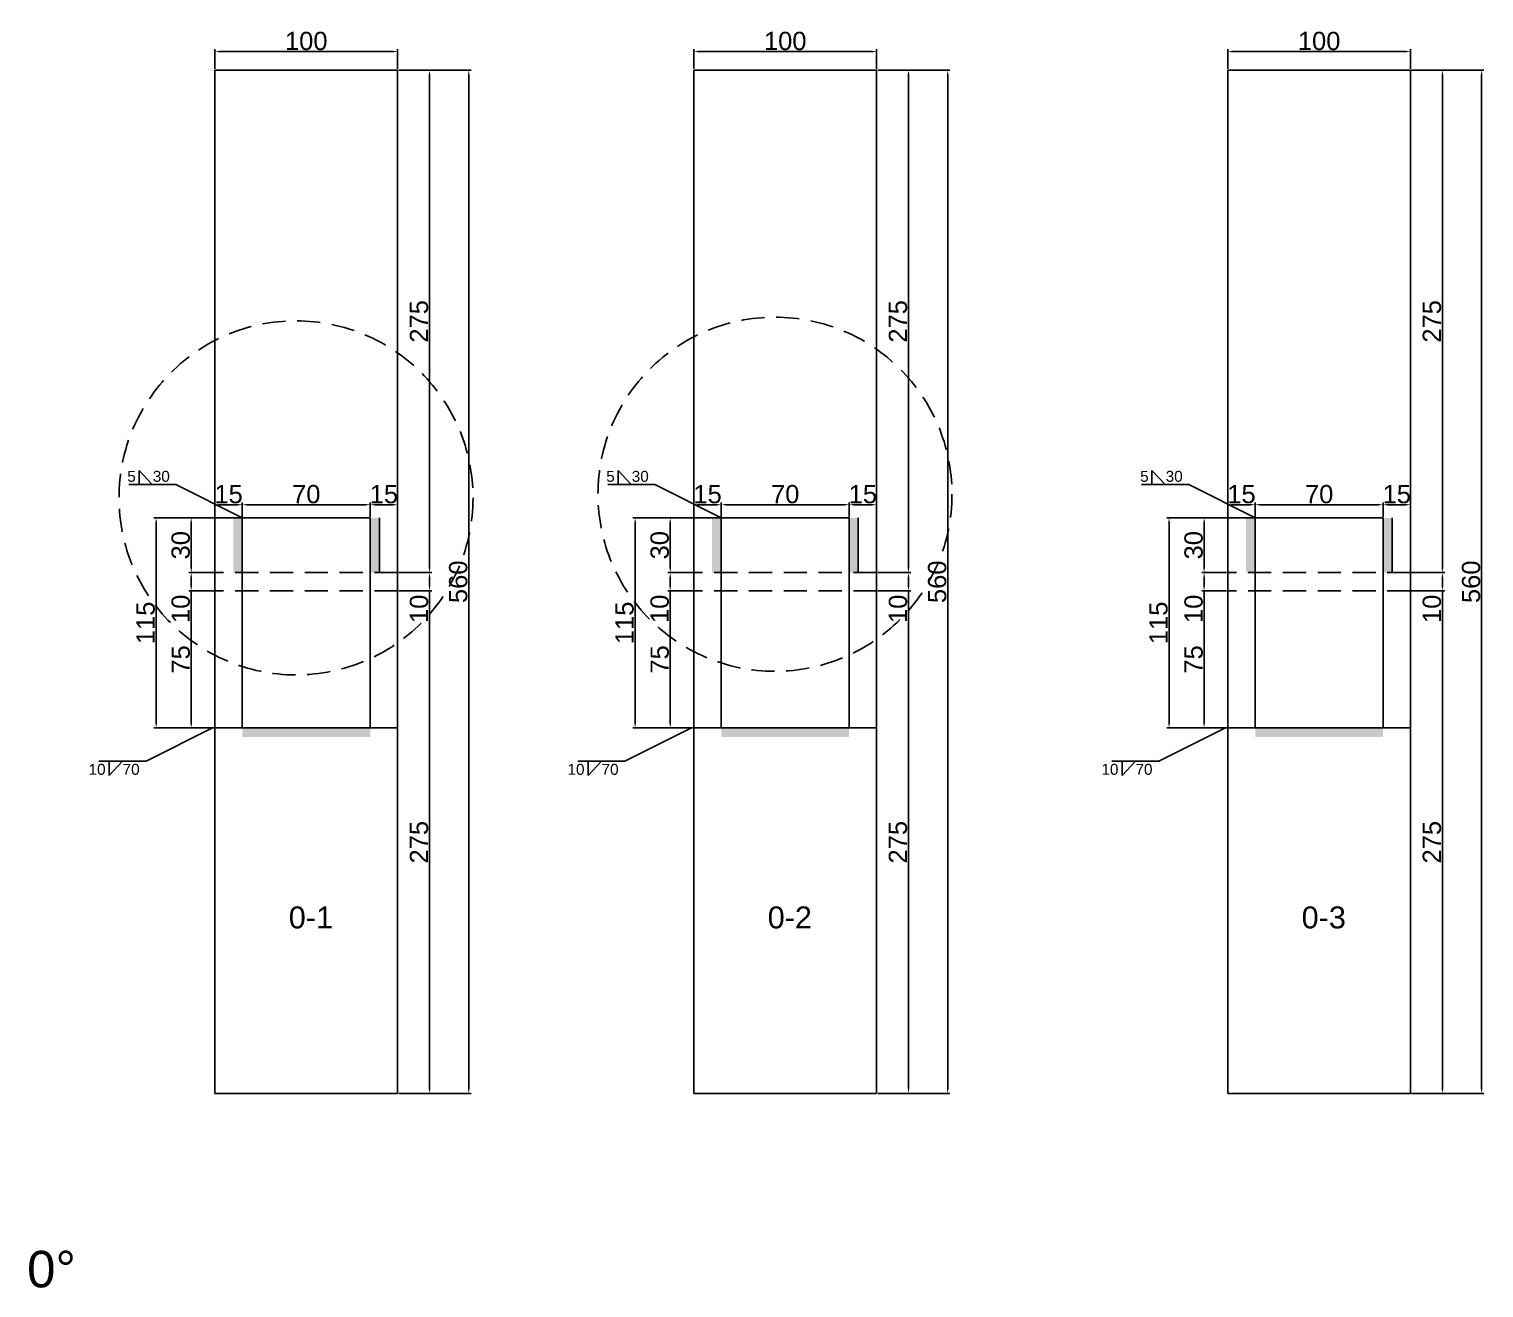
# Model space of a CAD drawing. Header units: millimetres. Extents: x 2042 to 9365, y 311 to 1128.
# Drawn here: x 8569 to 9365, y 311 to 1000 of the extents above; entities that cross this region are included whole.
import ezdxf

# ---------------------------------------------------------------- set-up
doc = ezdxf.new("R2010")
doc.units = ezdxf.units.MM
doc.linetypes.add('DASHED', pattern=[19.05, 12.7, -6.35])
for name, color, linetype in [('切平处', 3, 'DASHED'), ('尺寸标注', 6, 'Continuous'), ('标号', 4, 'Continuous'), ('焊缝', 250, 'Continuous')]:
    doc.layers.add(name, color=color, linetype=linetype)
doc.styles.get("Standard").update_dxf_attribs({"font": 'arial.ttf'})
doc.dimstyles.new('ISO-25-JHF', dxfattribs={"dimtxt": 10, "dimasz": 2.5, "dimexe": 1.25, "dimexo": 0.625, "dimtad": 1, "dimtxsty": 'Standard', "dimcen": 2.5, "dimadec": 0, "dimazin": 0, "dimtfac": 1, "dimtmove": 0, "dimatfit": 3, "dimfxl": 1, "dimarcsym": 0})

# ---------------------------------------------------------------- blocks, each defined once
blk = doc.blocks.new('*D203')
at = {"layer": 'Defpoints', "color": 0, "transparency": 16777216}
for p in [(8770.38, 987.56), (8670.38, 977.42), (8770.38, 977.42)]:
    blk.add_point(p, dxfattribs=at)
at = {"layer": '尺寸标注', "color": 0, "lineweight": -2, "transparency": 16777216}
for p, q in [((8670.38, 978.05), (8670.38, 988.81)), ((8672.88, 987.56), (8767.88, 987.56)), ((8770.38, 978.05), (8770.38, 988.81))]:
    blk.add_line(p, q, dxfattribs=at)
at = {"layer": '尺寸标注', "color": 0, "transparency": 16777216}
for points in [[(8672.88, 987.98), (8672.88, 987.14), (8670.38, 987.56)], [(8767.88, 987.98), (8767.88, 987.14), (8770.38, 987.56)]]:
    blk.add_solid(points, dxfattribs=at)
at = {"layer": '尺寸标注', "color": 0, "transparency": 16777216, "insert": (8720.38, 993.29), "char_height": 10, "attachment_point": 5}
blk.add_mtext('100', dxfattribs=at)
blk = doc.blocks.new('*D204')
at = {"layer": 'Defpoints', "color": 0, "transparency": 16777216}
for p in [(8770.38, 977.42), (8770.38, 702.42), (8787.86, 702.42)]:
    blk.add_point(p, dxfattribs=at)
at = {"layer": '尺寸标注', "color": 0, "lineweight": -2, "transparency": 16777216}
for p, q in [((8771, 977.42), (8789.11, 977.42)), ((8787.86, 974.92), (8787.86, 704.92)), ((8771, 702.42), (8789.11, 702.42))]:
    blk.add_line(p, q, dxfattribs=at)
at = {"layer": '尺寸标注', "color": 0, "transparency": 16777216}
for points in [[(8787.44, 974.92), (8788.27, 974.92), (8787.86, 977.42)], [(8787.44, 704.92), (8788.27, 704.92), (8787.86, 702.42)]]:
    blk.add_solid(points, dxfattribs=at)
at = {"layer": '尺寸标注', "color": 0, "transparency": 16777216, "insert": (8782.13, 839.92), "char_height": 10, "attachment_point": 5, "rotation": 90}
blk.add_mtext('275', dxfattribs=at)
blk = doc.blocks.new('*D205')
at = {"layer": 'Defpoints', "color": 0, "transparency": 16777216}
for p in [(8770.38, 702.42), (8770.38, 692.42), (8787.86, 692.42)]:
    blk.add_point(p, dxfattribs=at)
at = {"layer": '尺寸标注', "color": 0, "lineweight": -2, "transparency": 16777216}
for p, q in [((8771, 702.42), (8789.11, 702.42)), ((8787.86, 699.92), (8787.86, 694.92)), ((8771, 692.42), (8789.11, 692.42)), ((8787.86, 692.42), (8787.86, 675.32))]:
    blk.add_line(p, q, dxfattribs=at)
at = {"layer": '尺寸标注', "color": 0, "transparency": 16777216}
for points in [[(8787.44, 699.92), (8788.27, 699.92), (8787.86, 702.42)], [(8787.44, 694.92), (8788.27, 694.92), (8787.86, 692.42)]]:
    blk.add_solid(points, dxfattribs=at)
at = {"layer": '尺寸标注', "color": 0, "transparency": 16777216, "insert": (8782.13, 682.62), "char_height": 10, "attachment_point": 5, "rotation": 90}
blk.add_mtext('10', dxfattribs=at)
blk = doc.blocks.new('*D206')
at = {"layer": 'Defpoints', "color": 0, "transparency": 16777216}
for p in [(8770.38, 692.42), (8770.38, 417.42), (8787.86, 417.42)]:
    blk.add_point(p, dxfattribs=at)
at = {"layer": '尺寸标注', "color": 0, "lineweight": -2, "transparency": 16777216}
for p, q in [((8771, 692.42), (8789.11, 692.42)), ((8787.86, 689.92), (8787.86, 419.92)), ((8771, 417.42), (8789.11, 417.42))]:
    blk.add_line(p, q, dxfattribs=at)
at = {"layer": '尺寸标注', "color": 0, "transparency": 16777216}
for points in [[(8787.44, 689.92), (8788.27, 689.92), (8787.86, 692.42)], [(8787.44, 419.92), (8788.27, 419.92), (8787.86, 417.42)]]:
    blk.add_solid(points, dxfattribs=at)
at = {"layer": '尺寸标注', "color": 0, "transparency": 16777216, "insert": (8782.13, 554.92), "char_height": 10, "attachment_point": 5, "rotation": 90}
blk.add_mtext('275', dxfattribs=at)
blk = doc.blocks.new('*D170')
at = {"layer": 'Defpoints', "color": 0, "transparency": 16777216}
for p in [(8770.38, 977.42), (8770.38, 417.42), (8809.31, 417.42)]:
    blk.add_point(p, dxfattribs=at)
at = {"layer": '尺寸标注', "color": 0, "lineweight": -2, "transparency": 16777216}
for p, q in [((8771, 977.42), (8810.56, 977.42)), ((8809.31, 974.92), (8809.31, 419.92)), ((8771, 417.42), (8810.56, 417.42))]:
    blk.add_line(p, q, dxfattribs=at)
at = {"layer": '尺寸标注', "color": 0, "transparency": 16777216}
for points in [[(8808.89, 974.92), (8809.73, 974.92), (8809.31, 977.42)], [(8808.89, 419.92), (8809.73, 419.92), (8809.31, 417.42)]]:
    blk.add_solid(points, dxfattribs=at)
at = {"layer": '尺寸标注', "color": 0, "transparency": 16777216, "insert": (8803.58, 697.42), "char_height": 10, "attachment_point": 5, "rotation": 90}
blk.add_mtext('560', dxfattribs=at)
blk = doc.blocks.new('*D214')
at = {"layer": 'Defpoints', "color": 0, "transparency": 16777216}
for p in [(8638.22, 732.42), (8685.38, 732.42), (8685.38, 617.42)]:
    blk.add_point(p, dxfattribs=at)
at = {"layer": '尺寸标注', "color": 0, "lineweight": -2, "transparency": 16777216}
for p, q in [((8684.75, 732.42), (8636.97, 732.42)), ((8638.22, 619.92), (8638.22, 729.92)), ((8684.75, 617.42), (8636.97, 617.42))]:
    blk.add_line(p, q, dxfattribs=at)
at = {"layer": '尺寸标注', "color": 0, "transparency": 16777216}
for points in [[(8637.8, 729.92), (8638.64, 729.92), (8638.22, 732.42)], [(8637.8, 619.92), (8638.64, 619.92), (8638.22, 617.42)]]:
    blk.add_solid(points, dxfattribs=at)
at = {"layer": '尺寸标注', "color": 0, "transparency": 16777216, "insert": (8632.49, 674.92), "char_height": 10, "attachment_point": 5, "rotation": 90}
blk.add_mtext('115', dxfattribs=at)
blk = doc.blocks.new('*D172')
at = {"layer": 'Defpoints', "color": 0, "transparency": 16777216}
for p in [(8657.43, 732.42), (8670.38, 732.42), (8670.38, 702.42)]:
    blk.add_point(p, dxfattribs=at)
at = {"layer": '尺寸标注', "color": 0, "lineweight": -2, "transparency": 16777216}
for p, q in [((8669.75, 732.42), (8656.18, 732.42)), ((8657.43, 704.92), (8657.43, 729.92)), ((8669.75, 702.42), (8656.18, 702.42))]:
    blk.add_line(p, q, dxfattribs=at)
at = {"layer": '尺寸标注', "color": 0, "transparency": 16777216}
for points in [[(8657.01, 729.92), (8657.85, 729.92), (8657.43, 732.42)], [(8657.01, 704.92), (8657.85, 704.92), (8657.43, 702.42)]]:
    blk.add_solid(points, dxfattribs=at)
at = {"layer": '尺寸标注', "color": 0, "transparency": 16777216, "insert": (8651.69, 717.42), "char_height": 10, "attachment_point": 5, "rotation": 90}
blk.add_mtext('30', dxfattribs=at)
blk = doc.blocks.new('*D215')
at = {"layer": 'Defpoints', "color": 0, "transparency": 16777216}
for p in [(8685.38, 739.6), (8670.38, 732.42), (8685.38, 732.42)]:
    blk.add_point(p, dxfattribs=at)
at = {"layer": '尺寸标注', "color": 0, "lineweight": -2, "transparency": 16777216}
for p, q in [((8670.38, 733.05), (8670.38, 740.85)), ((8685.38, 733.05), (8685.38, 740.85)), ((8672.88, 739.6), (8682.88, 739.6))]:
    blk.add_line(p, q, dxfattribs=at)
at = {"layer": '尺寸标注', "color": 0, "transparency": 16777216}
for points in [[(8672.88, 740.01), (8672.88, 739.18), (8670.38, 739.6)], [(8682.88, 740.01), (8682.88, 739.18), (8685.38, 739.6)]]:
    blk.add_solid(points, dxfattribs=at)
at = {"layer": '尺寸标注', "color": 0, "transparency": 16777216, "insert": (8677.88, 745.33), "char_height": 10, "attachment_point": 5}
blk.add_mtext('15', dxfattribs=at)
blk = doc.blocks.new('*D216')
at = {"layer": 'Defpoints', "color": 0, "transparency": 16777216}
for p in [(8755.38, 739.6), (8685.38, 732.42), (8755.38, 732.42)]:
    blk.add_point(p, dxfattribs=at)
at = {"layer": '尺寸标注', "color": 0, "lineweight": -2, "transparency": 16777216}
for p, q in [((8685.38, 733.05), (8685.38, 740.85)), ((8755.38, 733.05), (8755.38, 740.85)), ((8687.88, 739.6), (8752.88, 739.6))]:
    blk.add_line(p, q, dxfattribs=at)
at = {"layer": '尺寸标注', "color": 0, "transparency": 16777216}
for points in [[(8687.88, 740.01), (8687.88, 739.18), (8685.38, 739.6)], [(8752.88, 740.01), (8752.88, 739.18), (8755.38, 739.6)]]:
    blk.add_solid(points, dxfattribs=at)
at = {"layer": '尺寸标注', "color": 0, "transparency": 16777216, "insert": (8720.38, 745.33), "char_height": 10, "attachment_point": 5}
blk.add_mtext('70', dxfattribs=at)
blk = doc.blocks.new('*D217')
at = {"layer": 'Defpoints', "color": 0, "transparency": 16777216}
for p in [(8770.38, 739.6), (8755.38, 732.42), (8770.38, 732.42)]:
    blk.add_point(p, dxfattribs=at)
at = {"layer": '尺寸标注', "color": 0, "lineweight": -2, "transparency": 16777216}
for p, q in [((8755.38, 733.05), (8755.38, 740.85)), ((8770.38, 733.05), (8770.38, 740.85)), ((8757.88, 739.6), (8767.88, 739.6))]:
    blk.add_line(p, q, dxfattribs=at)
at = {"layer": '尺寸标注', "color": 0, "transparency": 16777216}
for points in [[(8757.88, 740.01), (8757.88, 739.18), (8755.38, 739.6)], [(8767.88, 740.01), (8767.88, 739.18), (8770.38, 739.6)]]:
    blk.add_solid(points, dxfattribs=at)
at = {"layer": '尺寸标注', "color": 0, "transparency": 16777216, "insert": (8762.88, 745.33), "char_height": 10, "attachment_point": 5}
blk.add_mtext('15', dxfattribs=at)
blk = doc.blocks.new('*D218')
at = {"layer": 'Defpoints', "color": 0, "transparency": 16777216}
for p in [(8670.38, 702.42), (8657.43, 692.42), (8670.38, 692.42)]:
    blk.add_point(p, dxfattribs=at)
at = {"layer": '尺寸标注', "color": 0, "lineweight": -2, "transparency": 16777216}
for p, q in [((8669.75, 702.42), (8656.18, 702.42)), ((8657.43, 699.92), (8657.43, 694.92)), ((8669.75, 692.42), (8656.18, 692.42)), ((8657.43, 692.42), (8657.43, 675.32))]:
    blk.add_line(p, q, dxfattribs=at)
at = {"layer": '尺寸标注', "color": 0, "transparency": 16777216}
for points in [[(8657.01, 699.92), (8657.85, 699.92), (8657.43, 702.42)], [(8657.01, 694.92), (8657.85, 694.92), (8657.43, 692.42)]]:
    blk.add_solid(points, dxfattribs=at)
at = {"layer": '尺寸标注', "color": 0, "transparency": 16777216, "insert": (8651.7, 682.62), "char_height": 10, "attachment_point": 5, "rotation": 90}
blk.add_mtext('10', dxfattribs=at)
blk = doc.blocks.new('*D219')
at = {"layer": 'Defpoints', "color": 0, "transparency": 16777216}
for p in [(8670.38, 692.42), (8657.43, 617.42), (8670.38, 617.42)]:
    blk.add_point(p, dxfattribs=at)
at = {"layer": '尺寸标注', "color": 0, "lineweight": -2, "transparency": 16777216}
for p, q in [((8669.75, 692.42), (8656.18, 692.42)), ((8657.43, 689.92), (8657.43, 619.92)), ((8669.75, 617.42), (8656.18, 617.42))]:
    blk.add_line(p, q, dxfattribs=at)
at = {"layer": '尺寸标注', "color": 0, "transparency": 16777216}
for points in [[(8657.01, 689.92), (8657.85, 689.92), (8657.43, 692.42)], [(8657.01, 619.92), (8657.85, 619.92), (8657.43, 617.42)]]:
    blk.add_solid(points, dxfattribs=at)
at = {"layer": '尺寸标注', "color": 0, "transparency": 16777216, "insert": (8651.72, 654.92), "char_height": 10, "attachment_point": 5, "rotation": 90}
blk.add_mtext('75', dxfattribs=at)
blk = doc.blocks.new('*D274')
at = {"layer": 'Defpoints', "color": 0, "transparency": 16777216}
for p in [(9032.53, 987.56), (8932.53, 977.42), (9032.53, 977.42)]:
    blk.add_point(p, dxfattribs=at)
at = {"layer": '尺寸标注', "color": 0, "lineweight": -2, "transparency": 16777216}
for p, q in [((8932.53, 978.05), (8932.53, 988.81)), ((8935.03, 987.56), (9030.03, 987.56)), ((9032.53, 978.05), (9032.53, 988.81))]:
    blk.add_line(p, q, dxfattribs=at)
at = {"layer": '尺寸标注', "color": 0, "transparency": 16777216}
for points in [[(8935.03, 987.98), (8935.03, 987.14), (8932.53, 987.56)], [(9030.03, 987.98), (9030.03, 987.14), (9032.53, 987.56)]]:
    blk.add_solid(points, dxfattribs=at)
at = {"layer": '尺寸标注', "color": 0, "transparency": 16777216, "insert": (8982.53, 993.29), "char_height": 10, "attachment_point": 5}
blk.add_mtext('100', dxfattribs=at)
blk = doc.blocks.new('*D275')
at = {"layer": 'Defpoints', "color": 0, "transparency": 16777216}
for p in [(9032.53, 977.42), (9032.53, 702.42), (9050.01, 702.42)]:
    blk.add_point(p, dxfattribs=at)
at = {"layer": '尺寸标注', "color": 0, "lineweight": -2, "transparency": 16777216}
for p, q in [((9033.16, 977.42), (9051.26, 977.42)), ((9050.01, 974.92), (9050.01, 704.92)), ((9033.16, 702.42), (9051.26, 702.42))]:
    blk.add_line(p, q, dxfattribs=at)
at = {"layer": '尺寸标注', "color": 0, "transparency": 16777216}
for points in [[(9049.59, 974.92), (9050.43, 974.92), (9050.01, 977.42)], [(9049.59, 704.92), (9050.43, 704.92), (9050.01, 702.42)]]:
    blk.add_solid(points, dxfattribs=at)
at = {"layer": '尺寸标注', "color": 0, "transparency": 16777216, "insert": (9044.28, 839.92), "char_height": 10, "attachment_point": 5, "rotation": 90}
blk.add_mtext('275', dxfattribs=at)
blk = doc.blocks.new('*D276')
at = {"layer": 'Defpoints', "color": 0, "transparency": 16777216}
for p in [(9032.53, 702.42), (9032.53, 692.42), (9050.01, 692.42)]:
    blk.add_point(p, dxfattribs=at)
at = {"layer": '尺寸标注', "color": 0, "lineweight": -2, "transparency": 16777216}
for p, q in [((9033.16, 702.42), (9051.26, 702.42)), ((9050.01, 699.92), (9050.01, 694.92)), ((9033.16, 692.42), (9051.26, 692.42)), ((9050.01, 692.42), (9050.01, 675.32))]:
    blk.add_line(p, q, dxfattribs=at)
at = {"layer": '尺寸标注', "color": 0, "transparency": 16777216}
for points in [[(9049.59, 699.92), (9050.43, 699.92), (9050.01, 702.42)], [(9049.59, 694.92), (9050.43, 694.92), (9050.01, 692.42)]]:
    blk.add_solid(points, dxfattribs=at)
at = {"layer": '尺寸标注', "color": 0, "transparency": 16777216, "insert": (9044.28, 682.62), "char_height": 10, "attachment_point": 5, "rotation": 90}
blk.add_mtext('10', dxfattribs=at)
blk = doc.blocks.new('*D277')
at = {"layer": 'Defpoints', "color": 0, "transparency": 16777216}
for p in [(9032.53, 692.42), (9032.53, 417.42), (9050.01, 417.42)]:
    blk.add_point(p, dxfattribs=at)
at = {"layer": '尺寸标注', "color": 0, "lineweight": -2, "transparency": 16777216}
for p, q in [((9033.16, 692.42), (9051.26, 692.42)), ((9050.01, 689.92), (9050.01, 419.92)), ((9033.16, 417.42), (9051.26, 417.42))]:
    blk.add_line(p, q, dxfattribs=at)
at = {"layer": '尺寸标注', "color": 0, "transparency": 16777216}
for points in [[(9049.59, 689.92), (9050.43, 689.92), (9050.01, 692.42)], [(9049.59, 419.92), (9050.43, 419.92), (9050.01, 417.42)]]:
    blk.add_solid(points, dxfattribs=at)
at = {"layer": '尺寸标注', "color": 0, "transparency": 16777216, "insert": (9044.28, 554.92), "char_height": 10, "attachment_point": 5, "rotation": 90}
blk.add_mtext('275', dxfattribs=at)
blk = doc.blocks.new('*D272')
at = {"layer": 'Defpoints', "color": 0, "transparency": 16777216}
for p in [(9032.53, 977.42), (9032.53, 417.42), (9071.46, 417.42)]:
    blk.add_point(p, dxfattribs=at)
at = {"layer": '尺寸标注', "color": 0, "lineweight": -2, "transparency": 16777216}
for p, q in [((9033.16, 977.42), (9072.71, 977.42)), ((9071.46, 974.92), (9071.46, 419.92)), ((9033.16, 417.42), (9072.71, 417.42))]:
    blk.add_line(p, q, dxfattribs=at)
at = {"layer": '尺寸标注', "color": 0, "transparency": 16777216}
for points in [[(9071.04, 974.92), (9071.88, 974.92), (9071.46, 977.42)], [(9071.04, 419.92), (9071.88, 419.92), (9071.46, 417.42)]]:
    blk.add_solid(points, dxfattribs=at)
at = {"layer": '尺寸标注', "color": 0, "transparency": 16777216, "insert": (9065.73, 697.42), "char_height": 10, "attachment_point": 5, "rotation": 90}
blk.add_mtext('560', dxfattribs=at)
blk = doc.blocks.new('*D278')
at = {"layer": 'Defpoints', "color": 0, "transparency": 16777216}
for p in [(8900.37, 732.42), (8947.53, 732.42), (8947.53, 617.42)]:
    blk.add_point(p, dxfattribs=at)
at = {"layer": '尺寸标注', "color": 0, "lineweight": -2, "transparency": 16777216}
for p, q in [((8946.91, 732.42), (8899.12, 732.42)), ((8900.37, 619.92), (8900.37, 729.92)), ((8946.91, 617.42), (8899.12, 617.42))]:
    blk.add_line(p, q, dxfattribs=at)
at = {"layer": '尺寸标注', "color": 0, "transparency": 16777216}
for points in [[(8899.96, 729.92), (8900.79, 729.92), (8900.37, 732.42)], [(8899.96, 619.92), (8900.79, 619.92), (8900.37, 617.42)]]:
    blk.add_solid(points, dxfattribs=at)
at = {"layer": '尺寸标注', "color": 0, "transparency": 16777216, "insert": (8894.64, 674.92), "char_height": 10, "attachment_point": 5, "rotation": 90}
blk.add_mtext('115', dxfattribs=at)
blk = doc.blocks.new('*D273')
at = {"layer": 'Defpoints', "color": 0, "transparency": 16777216}
for p in [(8919.58, 732.42), (8932.53, 732.42), (8932.53, 702.42)]:
    blk.add_point(p, dxfattribs=at)
at = {"layer": '尺寸标注', "color": 0, "lineweight": -2, "transparency": 16777216}
for p, q in [((8931.91, 732.42), (8918.33, 732.42)), ((8919.58, 704.92), (8919.58, 729.92)), ((8931.91, 702.42), (8918.33, 702.42))]:
    blk.add_line(p, q, dxfattribs=at)
at = {"layer": '尺寸标注', "color": 0, "transparency": 16777216}
for points in [[(8919.16, 729.92), (8920, 729.92), (8919.58, 732.42)], [(8919.16, 704.92), (8920, 704.92), (8919.58, 702.42)]]:
    blk.add_solid(points, dxfattribs=at)
at = {"layer": '尺寸标注', "color": 0, "transparency": 16777216, "insert": (8913.85, 717.42), "char_height": 10, "attachment_point": 5, "rotation": 90}
blk.add_mtext('30', dxfattribs=at)
blk = doc.blocks.new('*D279')
at = {"layer": 'Defpoints', "color": 0, "transparency": 16777216}
for p in [(8947.53, 739.6), (8932.53, 732.42), (8947.53, 732.42)]:
    blk.add_point(p, dxfattribs=at)
at = {"layer": '尺寸标注', "color": 0, "lineweight": -2, "transparency": 16777216}
for p, q in [((8932.53, 733.05), (8932.53, 740.85)), ((8947.53, 733.05), (8947.53, 740.85)), ((8935.03, 739.6), (8945.03, 739.6))]:
    blk.add_line(p, q, dxfattribs=at)
at = {"layer": '尺寸标注', "color": 0, "transparency": 16777216}
for points in [[(8935.03, 740.01), (8935.03, 739.18), (8932.53, 739.6)], [(8945.03, 740.01), (8945.03, 739.18), (8947.53, 739.6)]]:
    blk.add_solid(points, dxfattribs=at)
at = {"layer": '尺寸标注', "color": 0, "transparency": 16777216, "insert": (8940.03, 745.33), "char_height": 10, "attachment_point": 5}
blk.add_mtext('15', dxfattribs=at)
blk = doc.blocks.new('*D280')
at = {"layer": 'Defpoints', "color": 0, "transparency": 16777216}
for p in [(9017.53, 739.6), (8947.53, 732.42), (9017.53, 732.42)]:
    blk.add_point(p, dxfattribs=at)
at = {"layer": '尺寸标注', "color": 0, "lineweight": -2, "transparency": 16777216}
for p, q in [((8947.53, 733.05), (8947.53, 740.85)), ((9017.53, 733.05), (9017.53, 740.85)), ((8950.03, 739.6), (9015.03, 739.6))]:
    blk.add_line(p, q, dxfattribs=at)
at = {"layer": '尺寸标注', "color": 0, "transparency": 16777216}
for points in [[(8950.03, 740.01), (8950.03, 739.18), (8947.53, 739.6)], [(9015.03, 740.01), (9015.03, 739.18), (9017.53, 739.6)]]:
    blk.add_solid(points, dxfattribs=at)
at = {"layer": '尺寸标注', "color": 0, "transparency": 16777216, "insert": (8982.53, 745.33), "char_height": 10, "attachment_point": 5}
blk.add_mtext('70', dxfattribs=at)
blk = doc.blocks.new('*D281')
at = {"layer": 'Defpoints', "color": 0, "transparency": 16777216}
for p in [(9032.53, 739.6), (9017.53, 732.42), (9032.53, 732.42)]:
    blk.add_point(p, dxfattribs=at)
at = {"layer": '尺寸标注', "color": 0, "lineweight": -2, "transparency": 16777216}
for p, q in [((9017.53, 733.05), (9017.53, 740.85)), ((9032.53, 733.05), (9032.53, 740.85)), ((9020.03, 739.6), (9030.03, 739.6))]:
    blk.add_line(p, q, dxfattribs=at)
at = {"layer": '尺寸标注', "color": 0, "transparency": 16777216}
for points in [[(9020.03, 740.01), (9020.03, 739.18), (9017.53, 739.6)], [(9030.03, 740.01), (9030.03, 739.18), (9032.53, 739.6)]]:
    blk.add_solid(points, dxfattribs=at)
at = {"layer": '尺寸标注', "color": 0, "transparency": 16777216, "insert": (9025.03, 745.33), "char_height": 10, "attachment_point": 5}
blk.add_mtext('15', dxfattribs=at)
blk = doc.blocks.new('*D282')
at = {"layer": 'Defpoints', "color": 0, "transparency": 16777216}
for p in [(8932.53, 702.42), (8919.58, 692.42), (8932.53, 692.42)]:
    blk.add_point(p, dxfattribs=at)
at = {"layer": '尺寸标注', "color": 0, "lineweight": -2, "transparency": 16777216}
for p, q in [((8931.91, 702.42), (8918.33, 702.42)), ((8919.58, 699.92), (8919.58, 694.92)), ((8931.91, 692.42), (8918.33, 692.42)), ((8919.58, 692.42), (8919.58, 675.32))]:
    blk.add_line(p, q, dxfattribs=at)
at = {"layer": '尺寸标注', "color": 0, "transparency": 16777216}
for points in [[(8919.16, 699.92), (8920, 699.92), (8919.58, 702.42)], [(8919.16, 694.92), (8920, 694.92), (8919.58, 692.42)]]:
    blk.add_solid(points, dxfattribs=at)
at = {"layer": '尺寸标注', "color": 0, "transparency": 16777216, "insert": (8913.85, 682.62), "char_height": 10, "attachment_point": 5, "rotation": 90}
blk.add_mtext('10', dxfattribs=at)
blk = doc.blocks.new('*D283')
at = {"layer": 'Defpoints', "color": 0, "transparency": 16777216}
for p in [(8932.53, 692.42), (8919.58, 617.42), (8932.53, 617.42)]:
    blk.add_point(p, dxfattribs=at)
at = {"layer": '尺寸标注', "color": 0, "lineweight": -2, "transparency": 16777216}
for p, q in [((8931.91, 692.42), (8918.33, 692.42)), ((8919.58, 689.92), (8919.58, 619.92)), ((8931.91, 617.42), (8918.33, 617.42))]:
    blk.add_line(p, q, dxfattribs=at)
at = {"layer": '尺寸标注', "color": 0, "transparency": 16777216}
for points in [[(8919.16, 689.92), (8920, 689.92), (8919.58, 692.42)], [(8919.16, 619.92), (8920, 619.92), (8919.58, 617.42)]]:
    blk.add_solid(points, dxfattribs=at)
at = {"layer": '尺寸标注', "color": 0, "transparency": 16777216, "insert": (8913.87, 654.92), "char_height": 10, "attachment_point": 5, "rotation": 90}
blk.add_mtext('75', dxfattribs=at)
blk = doc.blocks.new('*D286')
at = {"layer": 'Defpoints', "color": 0, "transparency": 16777216}
for p in [(9324.76, 987.56), (9224.76, 977.42), (9324.76, 977.42)]:
    blk.add_point(p, dxfattribs=at)
at = {"layer": '尺寸标注', "color": 0, "lineweight": -2, "transparency": 16777216}
for p, q in [((9224.76, 978.05), (9224.76, 988.81)), ((9227.26, 987.56), (9322.26, 987.56)), ((9324.76, 978.05), (9324.76, 988.81))]:
    blk.add_line(p, q, dxfattribs=at)
at = {"layer": '尺寸标注', "color": 0, "transparency": 16777216}
for points in [[(9227.26, 987.98), (9227.26, 987.14), (9224.76, 987.56)], [(9322.26, 987.98), (9322.26, 987.14), (9324.76, 987.56)]]:
    blk.add_solid(points, dxfattribs=at)
at = {"layer": '尺寸标注', "color": 0, "transparency": 16777216, "insert": (9274.76, 993.29), "char_height": 10, "attachment_point": 5}
blk.add_mtext('100', dxfattribs=at)
blk = doc.blocks.new('*D287')
at = {"layer": 'Defpoints', "color": 0, "transparency": 16777216}
for p in [(9324.76, 977.42), (9324.76, 702.42), (9342.24, 702.42)]:
    blk.add_point(p, dxfattribs=at)
at = {"layer": '尺寸标注', "color": 0, "lineweight": -2, "transparency": 16777216}
for p, q in [((9325.39, 977.42), (9343.49, 977.42)), ((9342.24, 974.92), (9342.24, 704.92)), ((9325.39, 702.42), (9343.49, 702.42))]:
    blk.add_line(p, q, dxfattribs=at)
at = {"layer": '尺寸标注', "color": 0, "transparency": 16777216}
for points in [[(9341.83, 974.92), (9342.66, 974.92), (9342.24, 977.42)], [(9341.83, 704.92), (9342.66, 704.92), (9342.24, 702.42)]]:
    blk.add_solid(points, dxfattribs=at)
at = {"layer": '尺寸标注', "color": 0, "transparency": 16777216, "insert": (9336.51, 839.92), "char_height": 10, "attachment_point": 5, "rotation": 90}
blk.add_mtext('275', dxfattribs=at)
blk = doc.blocks.new('*D288')
at = {"layer": 'Defpoints', "color": 0, "transparency": 16777216}
for p in [(9324.76, 702.42), (9324.76, 692.42), (9342.24, 692.42)]:
    blk.add_point(p, dxfattribs=at)
at = {"layer": '尺寸标注', "color": 0, "lineweight": -2, "transparency": 16777216}
for p, q in [((9325.39, 702.42), (9343.49, 702.42)), ((9342.24, 699.92), (9342.24, 694.92)), ((9325.39, 692.42), (9343.49, 692.42)), ((9342.24, 692.42), (9342.24, 675.32))]:
    blk.add_line(p, q, dxfattribs=at)
at = {"layer": '尺寸标注', "color": 0, "transparency": 16777216}
for points in [[(9341.83, 699.92), (9342.66, 699.92), (9342.24, 702.42)], [(9341.83, 694.92), (9342.66, 694.92), (9342.24, 692.42)]]:
    blk.add_solid(points, dxfattribs=at)
at = {"layer": '尺寸标注', "color": 0, "transparency": 16777216, "insert": (9336.51, 682.62), "char_height": 10, "attachment_point": 5, "rotation": 90}
blk.add_mtext('10', dxfattribs=at)
blk = doc.blocks.new('*D289')
at = {"layer": 'Defpoints', "color": 0, "transparency": 16777216}
for p in [(9324.76, 692.42), (9324.76, 417.42), (9342.24, 417.42)]:
    blk.add_point(p, dxfattribs=at)
at = {"layer": '尺寸标注', "color": 0, "lineweight": -2, "transparency": 16777216}
for p, q in [((9325.39, 692.42), (9343.49, 692.42)), ((9342.24, 689.92), (9342.24, 419.92)), ((9325.39, 417.42), (9343.49, 417.42))]:
    blk.add_line(p, q, dxfattribs=at)
at = {"layer": '尺寸标注', "color": 0, "transparency": 16777216}
for points in [[(9341.83, 689.92), (9342.66, 689.92), (9342.24, 692.42)], [(9341.83, 419.92), (9342.66, 419.92), (9342.24, 417.42)]]:
    blk.add_solid(points, dxfattribs=at)
at = {"layer": '尺寸标注', "color": 0, "transparency": 16777216, "insert": (9336.51, 554.92), "char_height": 10, "attachment_point": 5, "rotation": 90}
blk.add_mtext('275', dxfattribs=at)
blk = doc.blocks.new('*D284')
at = {"layer": 'Defpoints', "color": 0, "transparency": 16777216}
for p in [(9324.76, 977.42), (9324.76, 417.42), (9363.69, 417.42)]:
    blk.add_point(p, dxfattribs=at)
at = {"layer": '尺寸标注', "color": 0, "lineweight": -2, "transparency": 16777216}
for p, q in [((9325.39, 977.42), (9364.94, 977.42)), ((9363.69, 974.92), (9363.69, 419.92)), ((9325.39, 417.42), (9364.94, 417.42))]:
    blk.add_line(p, q, dxfattribs=at)
at = {"layer": '尺寸标注', "color": 0, "transparency": 16777216}
for points in [[(9363.28, 974.92), (9364.11, 974.92), (9363.69, 977.42)], [(9363.28, 419.92), (9364.11, 419.92), (9363.69, 417.42)]]:
    blk.add_solid(points, dxfattribs=at)
at = {"layer": '尺寸标注', "color": 0, "transparency": 16777216, "insert": (9357.96, 697.42), "char_height": 10, "attachment_point": 5, "rotation": 90}
blk.add_mtext('560', dxfattribs=at)
blk = doc.blocks.new('*D290')
at = {"layer": 'Defpoints', "color": 0, "transparency": 16777216}
for p in [(9192.61, 732.42), (9239.76, 732.42), (9239.76, 617.42)]:
    blk.add_point(p, dxfattribs=at)
at = {"layer": '尺寸标注', "color": 0, "lineweight": -2, "transparency": 16777216}
for p, q in [((9239.14, 732.42), (9191.36, 732.42)), ((9192.61, 619.92), (9192.61, 729.92)), ((9239.14, 617.42), (9191.36, 617.42))]:
    blk.add_line(p, q, dxfattribs=at)
at = {"layer": '尺寸标注', "color": 0, "transparency": 16777216}
for points in [[(9192.19, 729.92), (9193.02, 729.92), (9192.61, 732.42)], [(9192.19, 619.92), (9193.02, 619.92), (9192.61, 617.42)]]:
    blk.add_solid(points, dxfattribs=at)
at = {"layer": '尺寸标注', "color": 0, "transparency": 16777216, "insert": (9186.87, 674.92), "char_height": 10, "attachment_point": 5, "rotation": 90}
blk.add_mtext('115', dxfattribs=at)
blk = doc.blocks.new('*D285')
at = {"layer": 'Defpoints', "color": 0, "transparency": 16777216}
for p in [(9211.81, 732.42), (9224.76, 732.42), (9224.76, 702.42)]:
    blk.add_point(p, dxfattribs=at)
at = {"layer": '尺寸标注', "color": 0, "lineweight": -2, "transparency": 16777216}
for p, q in [((9224.14, 732.42), (9210.56, 732.42)), ((9211.81, 704.92), (9211.81, 729.92)), ((9224.14, 702.42), (9210.56, 702.42))]:
    blk.add_line(p, q, dxfattribs=at)
at = {"layer": '尺寸标注', "color": 0, "transparency": 16777216}
for points in [[(9211.4, 729.92), (9212.23, 729.92), (9211.81, 732.42)], [(9211.4, 704.92), (9212.23, 704.92), (9211.81, 702.42)]]:
    blk.add_solid(points, dxfattribs=at)
at = {"layer": '尺寸标注', "color": 0, "transparency": 16777216, "insert": (9206.08, 717.42), "char_height": 10, "attachment_point": 5, "rotation": 90}
blk.add_mtext('30', dxfattribs=at)
blk = doc.blocks.new('*D291')
at = {"layer": 'Defpoints', "color": 0, "transparency": 16777216}
for p in [(9239.76, 739.6), (9224.76, 732.42), (9239.76, 732.42)]:
    blk.add_point(p, dxfattribs=at)
at = {"layer": '尺寸标注', "color": 0, "lineweight": -2, "transparency": 16777216}
for p, q in [((9224.76, 733.05), (9224.76, 740.85)), ((9239.76, 733.05), (9239.76, 740.85)), ((9227.26, 739.6), (9237.26, 739.6))]:
    blk.add_line(p, q, dxfattribs=at)
at = {"layer": '尺寸标注', "color": 0, "transparency": 16777216}
for points in [[(9227.26, 740.01), (9227.26, 739.18), (9224.76, 739.6)], [(9237.26, 740.01), (9237.26, 739.18), (9239.76, 739.6)]]:
    blk.add_solid(points, dxfattribs=at)
at = {"layer": '尺寸标注', "color": 0, "transparency": 16777216, "insert": (9232.26, 745.33), "char_height": 10, "attachment_point": 5}
blk.add_mtext('15', dxfattribs=at)
blk = doc.blocks.new('*D292')
at = {"layer": 'Defpoints', "color": 0, "transparency": 16777216}
for p in [(9309.76, 739.6), (9239.76, 732.42), (9309.76, 732.42)]:
    blk.add_point(p, dxfattribs=at)
at = {"layer": '尺寸标注', "color": 0, "lineweight": -2, "transparency": 16777216}
for p, q in [((9239.76, 733.05), (9239.76, 740.85)), ((9309.76, 733.05), (9309.76, 740.85)), ((9242.26, 739.6), (9307.26, 739.6))]:
    blk.add_line(p, q, dxfattribs=at)
at = {"layer": '尺寸标注', "color": 0, "transparency": 16777216}
for points in [[(9242.26, 740.01), (9242.26, 739.18), (9239.76, 739.6)], [(9307.26, 740.01), (9307.26, 739.18), (9309.76, 739.6)]]:
    blk.add_solid(points, dxfattribs=at)
at = {"layer": '尺寸标注', "color": 0, "transparency": 16777216, "insert": (9274.76, 745.33), "char_height": 10, "attachment_point": 5}
blk.add_mtext('70', dxfattribs=at)
blk = doc.blocks.new('*D293')
at = {"layer": 'Defpoints', "color": 0, "transparency": 16777216}
for p in [(9324.76, 739.6), (9309.76, 732.42), (9324.76, 732.42)]:
    blk.add_point(p, dxfattribs=at)
at = {"layer": '尺寸标注', "color": 0, "lineweight": -2, "transparency": 16777216}
for p, q in [((9309.76, 733.05), (9309.76, 740.85)), ((9324.76, 733.05), (9324.76, 740.85)), ((9312.26, 739.6), (9322.26, 739.6))]:
    blk.add_line(p, q, dxfattribs=at)
at = {"layer": '尺寸标注', "color": 0, "transparency": 16777216}
for points in [[(9312.26, 740.01), (9312.26, 739.18), (9309.76, 739.6)], [(9322.26, 740.01), (9322.26, 739.18), (9324.76, 739.6)]]:
    blk.add_solid(points, dxfattribs=at)
at = {"layer": '尺寸标注', "color": 0, "transparency": 16777216, "insert": (9317.26, 745.33), "char_height": 10, "attachment_point": 5}
blk.add_mtext('15', dxfattribs=at)
blk = doc.blocks.new('*D294')
at = {"layer": 'Defpoints', "color": 0, "transparency": 16777216}
for p in [(9224.76, 702.42), (9211.81, 692.42), (9224.76, 692.42)]:
    blk.add_point(p, dxfattribs=at)
at = {"layer": '尺寸标注', "color": 0, "lineweight": -2, "transparency": 16777216}
for p, q in [((9224.14, 702.42), (9210.56, 702.42)), ((9211.81, 699.92), (9211.81, 694.92)), ((9224.14, 692.42), (9210.56, 692.42)), ((9211.81, 692.42), (9211.81, 675.32))]:
    blk.add_line(p, q, dxfattribs=at)
at = {"layer": '尺寸标注', "color": 0, "transparency": 16777216}
for points in [[(9211.4, 699.92), (9212.23, 699.92), (9211.81, 702.42)], [(9211.4, 694.92), (9212.23, 694.92), (9211.81, 692.42)]]:
    blk.add_solid(points, dxfattribs=at)
at = {"layer": '尺寸标注', "color": 0, "transparency": 16777216, "insert": (9206.08, 682.62), "char_height": 10, "attachment_point": 5, "rotation": 90}
blk.add_mtext('10', dxfattribs=at)
blk = doc.blocks.new('*D295')
at = {"layer": 'Defpoints', "color": 0, "transparency": 16777216}
for p in [(9224.76, 692.42), (9211.81, 617.42), (9224.76, 617.42)]:
    blk.add_point(p, dxfattribs=at)
at = {"layer": '尺寸标注', "color": 0, "lineweight": -2, "transparency": 16777216}
for p, q in [((9224.14, 692.42), (9210.56, 692.42)), ((9211.81, 689.92), (9211.81, 619.92)), ((9224.14, 617.42), (9210.56, 617.42))]:
    blk.add_line(p, q, dxfattribs=at)
at = {"layer": '尺寸标注', "color": 0, "transparency": 16777216}
for points in [[(9211.4, 689.92), (9212.23, 689.92), (9211.81, 692.42)], [(9211.4, 619.92), (9212.23, 619.92), (9211.81, 617.42)]]:
    blk.add_solid(points, dxfattribs=at)
at = {"layer": '尺寸标注', "color": 0, "transparency": 16777216, "insert": (9206.1, 654.92), "char_height": 10, "attachment_point": 5, "rotation": 90}
blk.add_mtext('75', dxfattribs=at)

msp = doc.modelspace()

# ---------------------------------------------------------------- hatches: boundary and pattern name
at = {"layer": '焊缝'}
h = msp.add_hatch(color=250, dxfattribs=at)
h.dxf.hatch_style = 1
h.paths.add_polyline_path([(8685.379, 732.423), (8680.379, 732.423), (8680.379, 702.423), (8685.379, 702.423)])
h = msp.add_hatch(color=250, dxfattribs=at)
h.dxf.hatch_style = 1
h.paths.add_polyline_path([(8755.379, 732.423), (8760.379, 732.403), (8760.379, 702.423), (8755.379, 702.423)])
h = msp.add_hatch(color=250, dxfattribs=at)
h.dxf.hatch_style = 1
h.paths.add_polyline_path([(8947.53, 732.423), (8942.53, 732.423), (8942.53, 702.423), (8947.53, 702.423)])
h = msp.add_hatch(color=250, dxfattribs=at)
h.dxf.hatch_style = 1
h.paths.add_polyline_path([(9017.53, 732.423), (9022.53, 732.403), (9022.53, 702.423), (9017.53, 702.423)])
h = msp.add_hatch(color=250, dxfattribs=at)
h.dxf.hatch_style = 1
h.paths.add_polyline_path([(9239.764, 732.423), (9234.764, 732.423), (9234.764, 702.423), (9239.764, 702.423)])
h = msp.add_hatch(color=250, dxfattribs=at)
h.dxf.hatch_style = 1
h.paths.add_polyline_path([(9309.764, 732.423), (9314.764, 732.403), (9314.764, 702.423), (9309.764, 702.423)])
h = msp.add_hatch(color=250, dxfattribs=at)
h.dxf.hatch_style = 1
h.paths.add_polyline_path([(8685.379, 612.423), (8685.379, 617.423), (8755.379, 617.423), (8755.379, 612.423)])
h = msp.add_hatch(color=250, dxfattribs=at)
h.dxf.hatch_style = 1
h.paths.add_polyline_path([(8947.53, 612.423), (8947.53, 617.423), (9017.53, 617.423), (9017.53, 612.423)])
h = msp.add_hatch(color=250, dxfattribs=at)
h.dxf.hatch_style = 1
h.paths.add_polyline_path([(9239.764, 612.423), (9239.764, 617.423), (9309.764, 617.423), (9309.764, 612.423)])

# ---------------------------------------------------------------- linework, layer by layer
for p, q in [((8670.379, 977.423), (8770.379, 977.423)), ((8670.379, 702.423), (8670.379, 977.423)), ((8770.379, 977.423), (8770.379, 702.423)), ((8932.53, 977.423), (9032.53, 977.423)), ((8932.53, 702.423), (8932.53, 977.423)), ((9032.53, 977.423), (9032.53, 702.423)), ((9224.764, 977.423), (9324.764, 977.423)), ((9224.764, 702.423), (9224.764, 977.423)), ((9324.764, 977.423), (9324.764, 702.423)), ((8670.379, 777.423), (8670.379, 617.423)), ((8770.379, 617.423), (8770.379, 777.423)), ((8932.53, 777.423), (8932.53, 617.423)), ((9032.53, 617.423), (9032.53, 777.423)), ((9224.764, 777.423), (9224.764, 617.423)), ((9324.764, 617.423), (9324.764, 777.423)), ((8685.379, 732.423), (8755.379, 732.423)), ((8685.379, 617.423), (8685.379, 732.423)), ((8685.379, 732.423), (8755.379, 732.423)), ((8755.379, 732.423), (8755.379, 617.423)), ((8947.53, 732.423), (9017.53, 732.423)), ((8947.53, 617.423), (8947.53, 732.423)), ((8947.53, 732.423), (9017.53, 732.423)), ((9017.53, 732.423), (9017.53, 617.423)), ((9239.764, 732.423), (9309.764, 732.423)), ((9239.764, 617.423), (9239.764, 732.423)), ((9239.764, 732.423), (9309.764, 732.423)), ((9309.764, 732.423), (9309.764, 617.423)), ((8670.379, 417.423), (8670.379, 692.423)), ((8770.379, 692.423), (8770.379, 417.423)), ((8932.53, 417.423), (8932.53, 692.423)), ((9032.53, 692.423), (9032.53, 417.423)), ((9224.764, 417.423), (9224.764, 692.423)), ((9324.764, 692.423), (9324.764, 417.423)), ((8670.379, 617.423), (8770.379, 617.423)), ((8755.379, 617.423), (8685.379, 617.423)), ((8932.53, 617.423), (9032.53, 617.423)), ((9017.53, 617.423), (8947.53, 617.423)), ((9224.764, 617.423), (9324.764, 617.423)), ((9309.764, 617.423), (9239.764, 617.423)), ((8770.379, 417.423), (8670.379, 417.423)), ((9032.53, 417.423), (8932.53, 417.423)), ((9324.764, 417.423), (9224.764, 417.423))]:
    msp.add_line(p, q)
at = {"linetype": 'DASHED'}
for p, q in [((8770.379, 702.423), (8670.379, 702.423)), ((9032.53, 702.423), (8932.53, 702.423)), ((9324.764, 702.423), (9224.764, 702.423)), ((8770.379, 692.423), (8670.379, 692.423)), ((9032.53, 692.423), (8932.53, 692.423)), ((9324.764, 692.423), (9224.764, 692.423))]:
    msp.add_line(p, q, dxfattribs=at)
at = {"layer": '切平处'}
for centre in [(8714.77, 743.346), (8976.92, 745.327)]:
    msp.add_circle(centre, 96.875, dxfattribs=at)
at = {"layer": '尺寸标注'}
for p, q in [((8628.875, 750.613), (8628.875, 758.378)), ((8628.875, 758.378), (8636.107, 750.613)), ((8891.026, 750.613), (8891.026, 758.378)), ((8891.026, 758.378), (8898.257, 750.613)), ((9183.259, 750.613), (9183.259, 758.378)), ((9183.259, 758.378), (9190.491, 750.613)), ((8648.988, 750.613), (8623.225, 750.613)), ((8648.988, 750.613), (8685.379, 732.423)), ((8911.139, 750.613), (8885.376, 750.613)), ((8911.139, 750.613), (8947.53, 732.423)), ((9203.373, 750.613), (9177.61, 750.613)), ((9203.373, 750.613), (9239.764, 732.423)), ((8632.674, 599.234), (8669.066, 617.423)), ((8894.825, 599.234), (8931.216, 617.423)), ((9187.059, 599.234), (9223.45, 617.423)), ((8632.674, 599.234), (8606.911, 599.234)), ((8612.561, 599.234), (8612.561, 591.469)), ((8612.561, 591.469), (8619.793, 599.234)), ((8894.825, 599.234), (8869.062, 599.234)), ((8874.712, 599.234), (8874.712, 591.469)), ((8874.712, 591.469), (8881.944, 599.234)), ((9187.059, 599.234), (9161.296, 599.234)), ((9166.946, 599.234), (9166.946, 591.469)), ((9166.946, 591.469), (9174.177, 599.234))]:
    msp.add_line(p, q, dxfattribs=at)
at = {"layer": '焊缝'}
for p, q in [((8685.379, 702.423), (8685.379, 732.423)), ((8755.379, 702.423), (8755.379, 732.423)), ((8760.379, 732.403), (8760.379, 702.423)), ((8947.53, 702.423), (8947.53, 732.423)), ((9017.53, 702.423), (9017.53, 732.423)), ((9022.53, 732.403), (9022.53, 702.423)), ((9239.764, 702.423), (9239.764, 732.423)), ((9309.764, 702.423), (9309.764, 732.423)), ((9314.764, 732.403), (9314.764, 702.423)), ((8670.379, 617.423), (8770.379, 617.423)), ((8932.53, 617.423), (9032.53, 617.423)), ((9224.764, 617.423), (9324.764, 617.423))]:
    msp.add_line(p, q, dxfattribs=at)

# ---------------------------------------------------------------- texts
at = {"insert": (8567.588, 331.317), "char_height": 20, "attachment_point": 1}
msp.add_mtext_dynamic_manual_height_columns('0° ', width=70.10425, gutter_width=12.5, heights=[0], dxfattribs=at)
at = {"layer": '尺寸标注', "char_height": 6}
for s, insert, attachment_point in [('5    30', (8622.405, 758.13), 1), ('5    30', (8884.556, 758.13), 1), ('5    30', (9176.79, 758.13), 1), ('\\pt0;10    70', (8601.22, 591.717), 7), ('\\pt0;10    70', (8863.37, 591.717), 7), ('\\pt0;10    70', (9155.604, 591.717), 7)]:
    msp.add_mtext_dynamic_manual_height_columns(s, width=68.30832, gutter_width=12.5, heights=[0], dxfattribs=dict(at, insert=insert, attachment_point=attachment_point))
at = {"layer": '标号', "char_height": 12, "attachment_point": 7}
for s, insert in [('0-1 ', (8710.795, 507.589)), ('0-2 ', (8972.946, 507.589)), ('0-3', (9265.18, 507.589))]:
    msp.add_mtext_dynamic_manual_height_columns(s, width=70.10425, gutter_width=12.5, heights=[0], dxfattribs=dict(at, insert=insert))

# ---------------------------------------------------------------- dimensions: what is measured, and where the dimension line sits
at = {"layer": '尺寸标注'}
for p1, p2, distance, picture, middle in [((8670.379, 977.423), (8770.379, 977.423), 10.138, '*D203', (8720.379, 993.292)), ((8932.53, 977.423), (9032.53, 977.423), 10.138, '*D274', (8982.53, 993.292)), ((9224.764, 977.423), (9324.764, 977.423), 10.138, '*D286', (9274.764, 993.292)), ((8770.379, 977.423), (8770.379, 702.423), 17.478, '*D204', (8782.127, 839.923)), ((8770.379, 977.423), (8770.379, 417.423), 38.931, '*D170', (8803.579, 697.423)), ((9032.53, 977.423), (9032.53, 702.423), 17.478, '*D275', (9044.278, 839.923)), ((9032.53, 977.423), (9032.53, 417.423), 38.931, '*D272', (9065.73, 697.423)), ((9324.764, 977.423), (9324.764, 702.423), 17.478, '*D287', (9336.511, 839.923)), ((9324.764, 977.423), (9324.764, 417.423), 38.931, '*D284', (9357.964, 697.423)), ((8670.379, 732.423), (8685.379, 732.423), 7.173, '*D215', (8677.879, 745.327)), ((8685.379, 732.423), (8755.379, 732.423), 7.173, '*D216', (8720.379, 745.327)), ((8755.379, 732.423), (8770.379, 732.423), 7.173, '*D217', (8762.879, 745.327)), ((8932.53, 732.423), (8947.53, 732.423), 7.173, '*D279', (8940.03, 745.327)), ((8947.53, 732.423), (9017.53, 732.423), 7.173, '*D280', (8982.53, 745.327)), ((9017.53, 732.423), (9032.53, 732.423), 7.173, '*D281', (9025.03, 745.327)), ((9224.764, 732.423), (9239.764, 732.423), 7.173, '*D291', (9232.264, 745.327)), ((9239.764, 732.423), (9309.764, 732.423), 7.173, '*D292', (9274.764, 745.327)), ((9309.764, 732.423), (9324.764, 732.423), 7.173, '*D293', (9317.264, 745.327)), ((8685.379, 617.423), (8685.379, 732.423), 47.158, '*D214', (8632.49, 674.923)), ((8670.379, 702.423), (8670.379, 732.423), 12.951, '*D172', (8651.695, 717.423)), ((8947.53, 617.423), (8947.53, 732.423), 47.158, '*D278', (8894.641, 674.923)), ((8932.53, 702.423), (8932.53, 732.423), 12.951, '*D273', (8913.845, 717.423)), ((9239.764, 617.423), (9239.764, 732.423), 47.158, '*D290', (9186.875, 674.923)), ((9224.764, 702.423), (9224.764, 732.423), 12.951, '*D285', (9206.079, 717.423)), ((8670.379, 702.423), (8670.379, 692.423), -12.951, '*D218', (8651.698, 682.624)), ((8770.379, 702.423), (8770.379, 692.423), 17.478, '*D205', (8782.127, 682.624)), ((8932.53, 702.423), (8932.53, 692.423), -12.951, '*D282', (8913.849, 682.624)), ((9032.53, 702.423), (9032.53, 692.423), 17.478, '*D276', (9044.278, 682.624)), ((9224.764, 702.423), (9224.764, 692.423), -12.951, '*D294', (9206.082, 682.624)), ((9324.764, 702.423), (9324.764, 692.423), 17.478, '*D288', (9336.511, 682.624)), ((8670.379, 692.423), (8670.379, 617.423), -12.951, '*D219', (8651.718, 654.923)), ((8770.379, 692.423), (8770.379, 417.423), 17.478, '*D206', (8782.127, 554.923)), ((8932.53, 692.423), (8932.53, 617.423), -12.951, '*D283', (8913.869, 654.923)), ((9032.53, 692.423), (9032.53, 417.423), 17.478, '*D277', (9044.278, 554.923)), ((9224.764, 692.423), (9224.764, 617.423), -12.951, '*D295', (9206.103, 654.923)), ((9324.764, 692.423), (9324.764, 417.423), 17.478, '*D289', (9336.511, 554.923))]:
    dim = msp.add_aligned_dim(p1=p1, p2=p2, distance=distance, dimstyle='ISO-25-JHF', dxfattribs=at)
    dim.commit()
    dim.dimension.update_dxf_attribs({"geometry": picture, "text_midpoint": middle})

doc.saveas('drawing.dxf')
